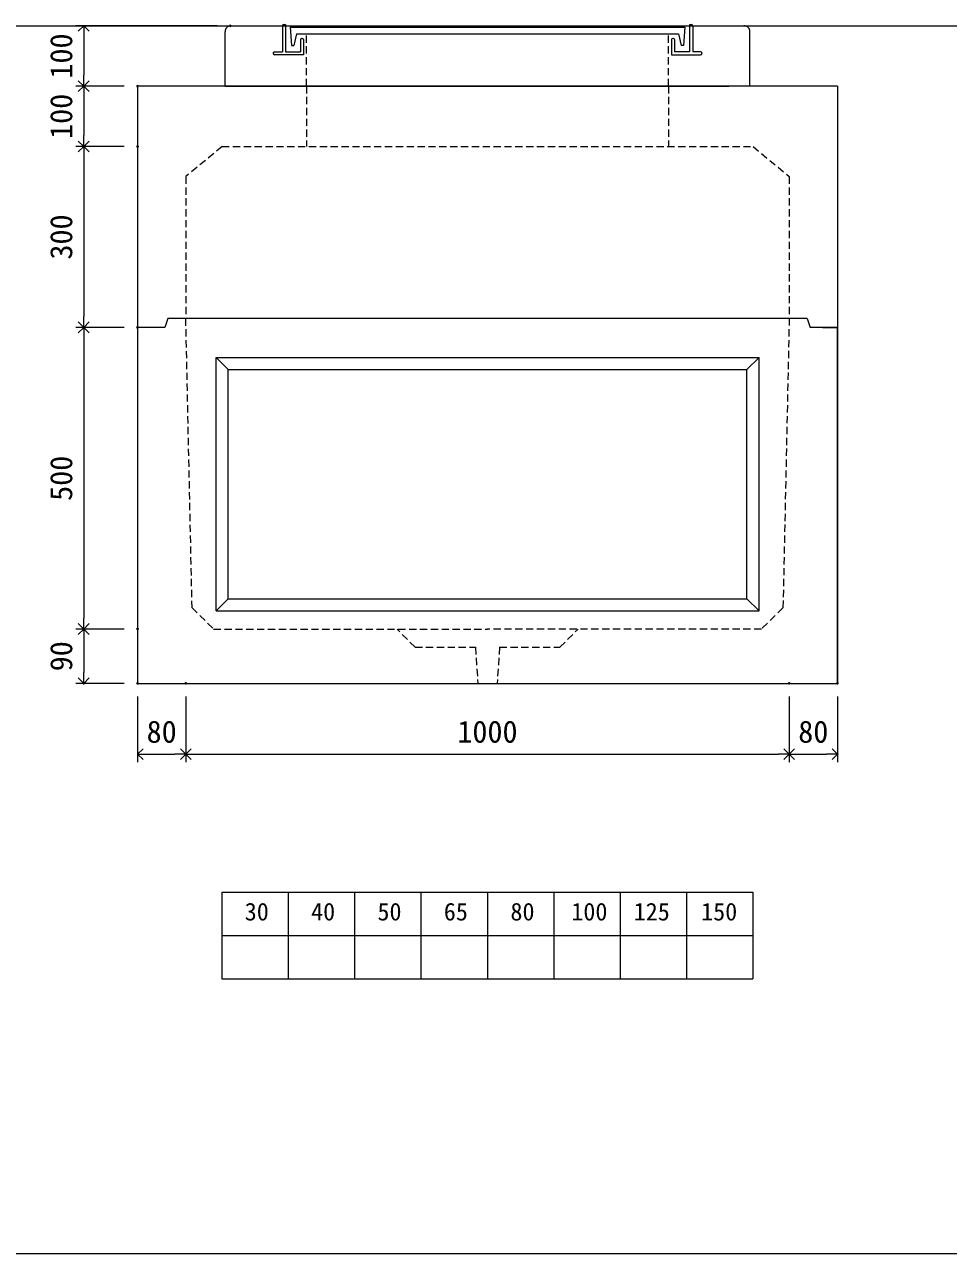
# Model space of a CAD drawing. Units: millimetres, scale not verified. Extents: x -4890 to 18490, y -2334 to 2334.
# Drawn here: x 1827 to 3359, y -1941 to 96 of the extents above; entities that cross this region are included whole.
import ezdxf
from ezdxf.enums import TextEntityAlignment as Align

# ---------------------------------------------------------------- set-up
doc = ezdxf.new("R2010")
doc.units = ezdxf.units.MM
doc.header["$LTSCALE"] = 10
doc.header["$PDMODE"] = 32
doc.header["$PDSIZE"] = 2
doc.linetypes.add('DASHED1', pattern=[1.8, 1.2, -0.6])
doc.layers.add('0-1_Defpoints', color=7, linetype='Continuous')
for name, color, linetype, lineweight in [('0-2_waku', 7, 'Continuous', 18), ('0-3_gaikei', 7, 'Continuous', 18), ('0-4_kakure', 7, 'DASHED1', 5), ('0-5_sunpou', 7, 'Continuous', 5), ('0-9_uchigawa', 6, 'Continuous', 18), ('0-B_futa', 3, 'Continuous', 18), ('0-C_GL', 4, 'Continuous', 18), ('0-E_文字１', 7, 'Continuous', 18)]:
    doc.layers.add(name, color=color, linetype=linetype, lineweight=lineweight)
doc.styles.add('ＭＳ ゴシック', font='')
doc.styles.get('ＭＳ ゴシック').set_extended_font_data('MS Gothic')

# ---------------------------------------------------------------- blocks, each defined once
blk = doc.blocks.new('_Open90')
at = {"layer": '0-5_sunpou'}
blk.add_line((0, 0), (-1, 0), dxfattribs=at)
blk.add_lwpolyline([(-0.5, 0.5), (0, 0), (-0.5, -0.5)], dxfattribs=at)
blk = doc.blocks.new('D70')
at = {"layer": '0-1_Defpoints'}
for p in [(3462.32, 1174.36), (3542.32, 1174.36), (3542.32, 1056.94)]:
    blk.add_point(p, dxfattribs=at)
at = {"layer": '0-5_sunpou'}
for p, q in [((3462.32, 1152.36), (3462.32, 1043.94)), ((3542.32, 1152.36), (3542.32, 1043.94)), ((3480.32, 1056.94), (3524.32, 1056.94))]:
    blk.add_line(p, q, dxfattribs=at)
at = {"layer": '0-5_sunpou', "xscale": 18, "yscale": 18, "rotation": 180}
blk.add_blockref('_Open90', (3462.32, 1056.94), dxfattribs=at)
at = {"layer": '0-5_sunpou', "xscale": 18, "yscale": 18}
blk.add_blockref('_Open90', (3542.32, 1056.94), dxfattribs=at)
at = {"layer": '0-5_sunpou', "style": 'ＭＳ ゴシック'}
blk.add_text('80', height=36.66, dxfattribs=at).set_placement((3477.32, 1064.94), align=Align.BOTTOM_LEFT)
blk = doc.blocks.new('D71')
at = {"layer": '0-1_Defpoints'}
for p in [(3542.32, 1174.36), (4542.32, 1174.36), (4542.32, 1056.94)]:
    blk.add_point(p, dxfattribs=at)
at = {"layer": '0-5_sunpou'}
for p, q in [((3542.32, 1152.36), (3542.32, 1043.94)), ((4542.32, 1152.36), (4542.32, 1043.94)), ((3560.32, 1056.94), (4524.32, 1056.94))]:
    blk.add_line(p, q, dxfattribs=at)
at = {"layer": '0-5_sunpou', "xscale": 18, "yscale": 18, "rotation": 180}
blk.add_blockref('_Open90', (3542.32, 1056.94), dxfattribs=at)
at = {"layer": '0-5_sunpou', "xscale": 18, "yscale": 18}
blk.add_blockref('_Open90', (4542.32, 1056.94), dxfattribs=at)
at = {"layer": '0-5_sunpou', "style": 'ＭＳ ゴシック'}
blk.add_text('1000', height=36.66, dxfattribs=at).set_placement((3992.32, 1064.94), align=Align.BOTTOM_LEFT)
blk = doc.blocks.new('D72')
at = {"layer": '0-1_Defpoints'}
for p in [(4542.32, 1174.36), (4622.32, 1174.36), (4622.32, 1056.94)]:
    blk.add_point(p, dxfattribs=at)
at = {"layer": '0-5_sunpou'}
for p, q in [((4542.32, 1152.36), (4542.32, 1043.94)), ((4622.32, 1152.36), (4622.32, 1043.94)), ((4560.32, 1056.94), (4604.32, 1056.94))]:
    blk.add_line(p, q, dxfattribs=at)
at = {"layer": '0-5_sunpou', "xscale": 18, "yscale": 18, "rotation": 180}
blk.add_blockref('_Open90', (4542.32, 1056.94), dxfattribs=at)
at = {"layer": '0-5_sunpou', "xscale": 18, "yscale": 18}
blk.add_blockref('_Open90', (4622.32, 1056.94), dxfattribs=at)
at = {"layer": '0-5_sunpou', "style": 'ＭＳ ゴシック'}
blk.add_text('80', height=36.66, dxfattribs=at).set_placement((4557.32, 1064.94), align=Align.BOTTOM_LEFT)
blk = doc.blocks.new('D52')
at = {"layer": '0-1_Defpoints'}
for p in [(3462.32, 1264.36), (3373, 1174.36), (3462.32, 1174.36)]:
    blk.add_point(p, dxfattribs=at)
at = {"layer": '0-5_sunpou'}
for p, q in [((3440.32, 1264.36), (3360, 1264.36)), ((3373, 1246.36), (3373, 1192.36)), ((3440.32, 1174.36), (3360, 1174.36))]:
    blk.add_line(p, q, dxfattribs=at)
at = {"layer": '0-5_sunpou', "xscale": 18, "yscale": 18}
for p, rotation in [((3373, 1264.36), 90), ((3373, 1174.36), 270)]:
    blk.add_blockref('_Open90', p, dxfattribs=dict(at, rotation=rotation))
at = {"layer": '0-5_sunpou', "style": 'ＭＳ ゴシック'}
blk.add_text('90', height=36.66, rotation=90, dxfattribs=at).set_placement((3365, 1194.36), align=Align.BOTTOM_LEFT)
blk = doc.blocks.new('D53')
at = {"layer": '0-1_Defpoints'}
for p in [(3462.32, 1764.36), (3373, 1264.36), (3462.32, 1264.36)]:
    blk.add_point(p, dxfattribs=at)
at = {"layer": '0-5_sunpou'}
for p, q in [((3440.32, 1764.36), (3360, 1764.36)), ((3373, 1746.36), (3373, 1282.36)), ((3440.32, 1264.36), (3360, 1264.36))]:
    blk.add_line(p, q, dxfattribs=at)
at = {"layer": '0-5_sunpou', "xscale": 18, "yscale": 18}
for p, rotation in [((3373, 1764.36), 90), ((3373, 1264.36), 270)]:
    blk.add_blockref('_Open90', p, dxfattribs=dict(at, rotation=rotation))
at = {"layer": '0-5_sunpou', "style": 'ＭＳ ゴシック'}
blk.add_text('500', height=36.66, rotation=90, dxfattribs=at).set_placement((3365, 1476.86), align=Align.BOTTOM_LEFT)
blk = doc.blocks.new('D54')
at = {"layer": '0-1_Defpoints'}
for p in [(3616.15, 2264.36), (3373, 2164.36), (3462.32, 2164.36)]:
    blk.add_point(p, dxfattribs=at)
at = {"layer": '0-5_sunpou'}
for p, q in [((3594.15, 2264.36), (3360, 2264.36)), ((3373, 2246.36), (3373, 2182.36)), ((3440.32, 2164.36), (3360, 2164.36))]:
    blk.add_line(p, q, dxfattribs=at)
at = {"layer": '0-5_sunpou', "xscale": 18, "yscale": 18}
for p, rotation in [((3373, 2264.36), 90), ((3373, 2164.36), 270)]:
    blk.add_blockref('_Open90', p, dxfattribs=dict(at, rotation=rotation))
at = {"layer": '0-5_sunpou', "style": 'ＭＳ ゴシック'}
blk.add_text('100', height=36.66, rotation=90, dxfattribs=at).set_placement((3365, 2176.86), align=Align.BOTTOM_LEFT)
blk = doc.blocks.new('D55')
at = {"layer": '0-1_Defpoints'}
for p in [(3462.32, 2164.36), (3373, 2064.36), (3462.32, 2064.36)]:
    blk.add_point(p, dxfattribs=at)
at = {"layer": '0-5_sunpou'}
for p, q in [((3440.32, 2164.36), (3360, 2164.36)), ((3373, 2146.36), (3373, 2082.36)), ((3440.32, 2064.36), (3360, 2064.36))]:
    blk.add_line(p, q, dxfattribs=at)
at = {"layer": '0-5_sunpou', "xscale": 18, "yscale": 18}
for p, rotation in [((3373, 2164.36), 90), ((3373, 2064.36), 270)]:
    blk.add_blockref('_Open90', p, dxfattribs=dict(at, rotation=rotation))
at = {"layer": '0-5_sunpou', "style": 'ＭＳ ゴシック'}
blk.add_text('100', height=36.66, rotation=90, dxfattribs=at).set_placement((3365, 2076.86), align=Align.BOTTOM_LEFT)
blk = doc.blocks.new('D56')
at = {"layer": '0-1_Defpoints'}
for p in [(3462.32, 2064.36), (3373, 1764.36), (3462.32, 1764.36)]:
    blk.add_point(p, dxfattribs=at)
at = {"layer": '0-5_sunpou'}
for p, q in [((3440.32, 2064.36), (3360, 2064.36)), ((3373, 2046.36), (3373, 1782.36)), ((3440.32, 1764.36), (3360, 1764.36))]:
    blk.add_line(p, q, dxfattribs=at)
at = {"layer": '0-5_sunpou', "xscale": 18, "yscale": 18}
for p, rotation in [((3373, 2064.36), 90), ((3373, 1764.36), 270)]:
    blk.add_blockref('_Open90', p, dxfattribs=dict(at, rotation=rotation))
at = {"layer": '0-5_sunpou', "style": 'ＭＳ ゴシック'}
blk.add_text('300', height=36.66, rotation=90, dxfattribs=at).set_placement((3365, 1876.86), align=Align.BOTTOM_LEFT)

msp = doc.modelspace()

# ---------------------------------------------------------------- linework, layer by layer
at = {"layer": '0-2_waku'}
for p, q in [((2154.4, -1342.13), (2154.4, -1486.13)), ((2154.4, -1342.13), (2154.4, -1486.13)), ((2154.4, -1342.13), (2154.4, -1486.13)), ((2154.4, -1342.13), (2154.4, -1486.13)), ((2154.4, -1342.13), (3034.4, -1342.13)), ((2264.4, -1342.13), (2264.4, -1486.13)), ((2374.4, -1342.13), (2374.4, -1486.13)), ((2374.4, -1342.13), (2374.4, -1486.13)), ((2484.4, -1342.13), (2484.4, -1486.13)), ((2594.4, -1342.13), (2594.4, -1486.13)), ((2704.4, -1342.13), (2704.4, -1486.13)), ((2814.4, -1342.13), (2814.4, -1486.13)), ((2924.4, -1342.13), (2924.4, -1486.13)), ((3034.4, -1342.13), (3034.4, -1486.13)), ((2154.4, -1414.13), (3034.4, -1414.13)), ((2154.4, -1486.13), (3034.4, -1486.13)), ((-1230.32, -1941.13), (4889.68, -1941.13)), ((-1230.32, -1941.13), (4889.68, -1941.13))]:
    msp.add_line(p, q, dxfattribs=at)
at = {"layer": '0-3_gaikei'}
for p, q in [((2159.68, -6.13), (2159.68, 83.87)), ((2169.68, 93.87), (2254.68, 93.87)), ((2934.68, 93.87), (3019.68, 93.87)), ((3029.68, -6.13), (3029.68, 83.87)), ((2014.68, -6.13), (2014.68, -996.13)), ((3174.68, -6.13), (2014.68, -6.13)), ((2159.68, -6.13), (2269.68, -6.13)), ((2159.68, -6.13), (2269.68, -6.13)), ((2159.68, -6.13), (2269.68, -6.13)), ((2194.68, -6.13), (2994.68, -6.13)), ((2194.68, -6.13), (2994.68, -6.13)), ((3029.68, -6.13), (2919.68, -6.13)), ((3029.68, -6.13), (2919.68, -6.13)), ((3029.68, -6.13), (2919.68, -6.13)), ((3029.68, -6.13), (2919.68, -6.13)), ((3174.68, -6.13), (3174.68, -996.13)), ((2039.68, -406.13), (2014.68, -406.13)), ((2039.68, -406.13), (2014.68, -406.13)), ((2059.68, -406.13), (2014.68, -406.13)), ((2014.68, -406.13), (2014.68, -996.13)), ((3124.68, -391.13), (2594.68, -391.13)), ((3124.68, -391.13), (3129.68, -406.13)), ((3174.68, -406.13), (3129.68, -406.13)), ((3149.68, -406.13), (3174.68, -406.13)), ((3149.68, -406.13), (3174.68, -406.13))]:
    msp.add_line(p, q, dxfattribs=at)
for points in [[(2014.68, -996.13), (3174.68, -996.13), (3174.68, -406.13)], [(2594.68, -391.13), (2064.68, -391.13), (2059.68, -406.13)]]:
    msp.add_lwpolyline(points, dxfattribs=at)
for centre, radius, start, end in [((2169.1, 84.45), 9.44, 86.47383, 183.52617), ((3020.02, 84.2), 9.68, 358.04251, 91.95749)]:
    msp.add_arc(centre, radius, start, end, dxfattribs=at)
at = {"layer": '0-4_kakure'}
for p, q in [((2294.68, -6.13), (2294.68, 80.37)), ((2894.68, -6.13), (2894.68, 80.37)), ((2294.68, -6.13), (2294.68, -106.13)), ((2894.68, -6.13), (2894.68, -106.13)), ((2154.68, -106.13), (2094.68, -156.13)), ((2154.68, -106.13), (3034.68, -106.13)), ((3034.68, -106.13), (3094.68, -156.13)), ((2094.68, -156.13), (2094.68, -391.13)), ((3094.68, -156.13), (3094.68, -391.13)), ((2105.01, -871.13), (2094.68, -391.13)), ((3094.68, -391.13), (3084.36, -871.13)), ((2105.01, -871.13), (2140.77, -906.13)), ((3084.36, -871.13), (3048.6, -906.13)), ((2140.77, -906.13), (2594.68, -906.13)), ((2474.68, -936.13), (2444.68, -906.13)), ((3048.6, -906.13), (2594.68, -906.13)), ((2714.68, -936.13), (2744.68, -906.13)), ((2474.68, -936.13), (2574.68, -936.13)), ((2574.68, -936.13), (2578.68, -996.13)), ((2614.68, -936.13), (2610.68, -996.13)), ((2614.68, -936.13), (2714.68, -936.13))]:
    msp.add_line(p, q, dxfattribs=at)
at = {"layer": '0-9_uchigawa'}
for p, q in [((2144.68, -456.13), (2594.68, -456.13)), ((2144.68, -876.13), (2144.68, -456.13)), ((2144.68, -456.13), (2164.68, -476.13)), ((2594.68, -456.13), (3044.68, -456.13)), ((3044.68, -876.13), (3044.68, -456.13)), ((2164.68, -476.13), (2594.68, -476.13)), ((2164.68, -856.13), (2164.68, -476.13)), ((3024.68, -856.13), (3024.68, -476.13)), ((2144.68, -876.13), (2164.68, -856.13)), ((2164.68, -856.13), (3024.68, -856.13)), ((3044.68, -876.13), (3024.68, -856.13)), ((2144.68, -876.13), (3044.68, -876.13))]:
    msp.add_line(p, q, dxfattribs=at)
msp.add_lwpolyline([(2594.68, -476.13), (3024.68, -476.13), (3044.68, -456.13)], dxfattribs=at)
at = {"layer": '0-B_futa'}
for p, q in [((2254.68, 93.87), (2254.68, 50.87)), ((2256.68, 95.87), (2259.68, 95.87)), ((2259.68, 95.87), (2259.68, 50.87)), ((2267.5, 91.37), (2921.83, 91.37)), ((2267.5, 91.37), (2269.99, 61.37)), ((2921.83, 91.37), (2919.58, 61.37)), ((2929.68, 95.87), (2929.68, 50.87)), ((2929.68, 95.87), (2932.68, 95.87)), ((2934.68, 93.87), (2934.68, 50.87)), ((2269.99, 61.37), (2273.7, 61.37)), ((2278.01, 80.37), (2273.7, 61.37)), ((2278.01, 80.37), (2911.35, 80.37)), ((2284.68, 70.87), (2284.68, 50.87)), ((2286.68, 72.87), (2287.68, 72.87)), ((2289.68, 70.87), (2289.68, 45.87)), ((2899.68, 70.87), (2899.68, 45.87)), ((2902.68, 72.87), (2901.68, 72.87)), ((2904.68, 70.87), (2904.68, 50.87)), ((2911.35, 80.37), (2915.67, 61.37)), ((2919.58, 61.37), (2915.67, 61.37)), ((2239.68, 48.87), (2239.68, 47.87)), ((2241.68, 50.87), (2254.68, 50.87)), ((2289.68, 45.87), (2241.68, 45.87)), ((2259.68, 50.87), (2284.68, 50.87)), ((2899.68, 45.87), (2947.68, 45.87)), ((2929.68, 50.87), (2904.68, 50.87)), ((2947.68, 50.87), (2934.68, 50.87)), ((2949.68, 48.87), (2949.68, 47.87))]:
    msp.add_line(p, q, dxfattribs=at)
for centre, start, end in [((2256.68, 93.87), 90, 180), ((2932.68, 93.87), 0, 90), ((2286.68, 70.87), 90, 180), ((2287.68, 70.87), 0, 90), ((2901.68, 70.87), 90, 180), ((2902.68, 70.87), 0, 90), ((2241.68, 48.87), 90, 180), ((2241.68, 47.87), 180, 270), ((2947.68, 48.87), 0, 90), ((2947.68, 47.87), 270, 0)]:
    msp.add_arc(centre, 2, start, end, dxfattribs=at)
at = {"layer": '0-C_GL'}
msp.add_line((-1230.32, 93.87), (4889.68, 93.87), dxfattribs=at)
msp.add_line((-1230.32, 93.87), (4889.68, 93.87), dxfattribs=at)

# ---------------------------------------------------------------- block references
at = {"layer": '0-5_sunpou'}
for name in ['D54', 'D55', 'D56', 'D53', 'D52', 'D70', 'D71', 'D72']:
    msp.add_blockref(name, (-1447.63, -2170.5), dxfattribs=at)

# ---------------------------------------------------------------- texts
at = {"layer": '0-E_文字１', "style": 'ＭＳ ゴシック'}
for s, p in [('30', (2192.25, -1398.03)), ('40', (2302.25, -1398.03)), ('50', (2412.25, -1398.03)), ('65', (2522.25, -1398.03)), ('80', (2632.66, -1398.03)), ('100', (2733.53, -1398.03)), ('125', (2836.92, -1398.03)), ('150', (2948.68, -1398.03))]:
    msp.add_text(s, height=29.33, dxfattribs=at).set_placement(p, align=Align.BOTTOM_LEFT)

doc.saveas('drawing.dxf')
